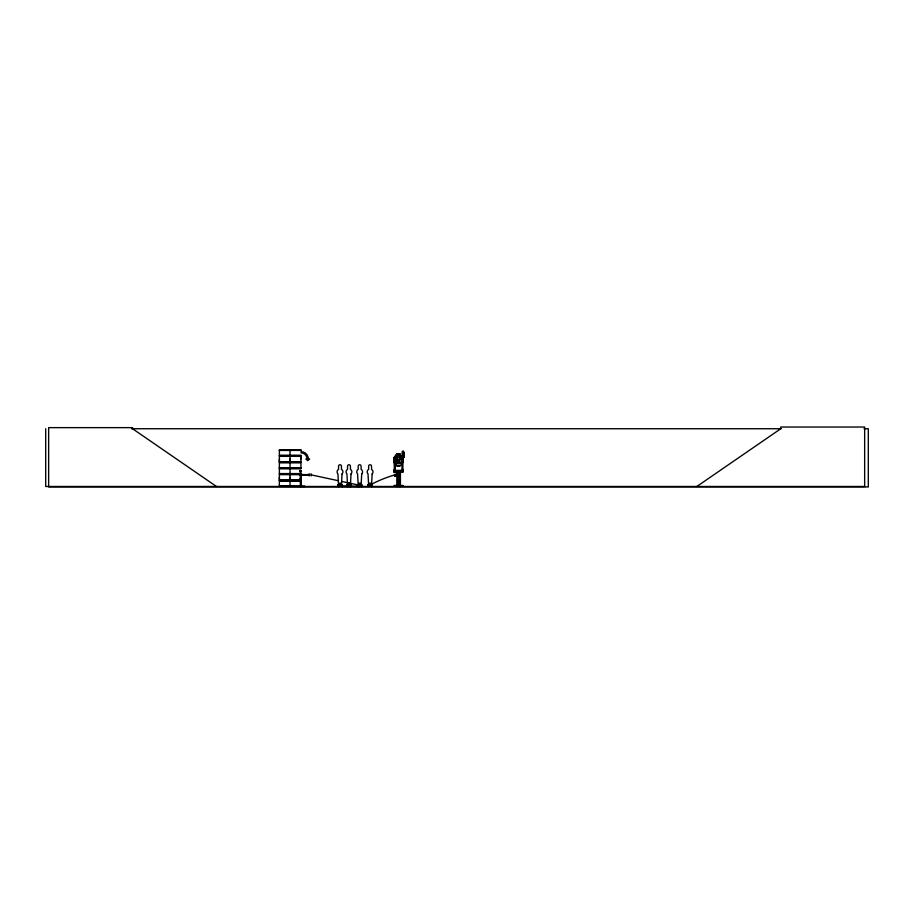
<?xml version="1.0" encoding="UTF-8"?>
<svg xmlns="http://www.w3.org/2000/svg" width="914" height="914" viewBox="0 0 914 914"><rect width="100%" height="100%" fill="white"/><g stroke="black" fill="none" stroke-linecap="round" stroke-linejoin="round"><path stroke-width="1.37" d="M300.946 480.01L279.376 480.01L279.387 477.337M279.376 461.684L279.376 456.337L300.946 456.337L300.935 461.684L279.376 461.684L279.387 459.011M290.058 477.337L290.058 480.01L290.046 474.652M290.058 459.011L290.058 461.684L290.046 456.337M300.935 459.011L300.935 456.337M394.939 459.262L394.208 459.331L396.984 455.949L399.944 455.949L402.857 459.251L402.857 462.61L399.944 465.934L396.984 465.889L394.163 462.553M402.766 462.587L402.766 459.285L402.023 459.251M402.983 455.96L402.48 451.116L402.377 453.801L403.371 453.744L403.531 452.236L403.851 453.607L404.274 457.343L403.291 457.4L402.983 455.96L403.977 455.903M403.028 453.173L403.017 454.201L403.999 454.155L404.022 453.116L403.028 453.173L403.291 457.4M402.377 453.801L402.537 452.281L402.925 454.258M394.437 472.264L395.773 472.07L394.437 472.264L394.402 471.201L395.739 471.236L395.773 472.298M394.402 471.201L395.739 471.236M349.057 483.403L349.148 484.054L348.622 483.655M359.453 483.883L359.956 483.563L359.305 483.655M279.353 467.934L300.957 468.208M300.946 481.084L279.376 481.084L279.296 486.408M290.024 486.465L290.058 481.084M369.999 483.483L370.33 483.997M397.316 456.543L397.921 454.429L398.881 454.429L399.544 456.532M340.248 483.929L339.825 483.929M397.978 456.463L397.042 460.747L398.927 462.027L399.909 459.285L398.927 456.463L397.978 456.497M395.568 457.606L396.973 453.961L394.128 457.606M279.273 486.339L305.013 486.385L279.387 486.099M402.857 459.296L399.944 455.983L396.984 455.983L395.602 459.285L395.591 461.776L397.521 463.741L399.429 463.741L401.315 461.776L401.326 459.285L399.898 456.029M396.173 475.509C396.345 471.658 392.06 476.788 395.991 475.714M396.984 455.949L394.071 459.308L394.071 462.621L396.984 465.934L399.944 465.934M341.093 486.465L341.368 486.271M341.95 486.465L342.499 486.454M347.08 486.477L347.926 486.477M351.204 486.271L349.971 486.442L351.159 486.099L351.159 484.58L350.816 485.791M351.479 486.454L346.84 486.271M357.511 486.271L357.465 484.58L357.808 485.791M358.642 486.454L357.465 486.099L362.07 486.454M370.17 484.888A63.135 26.198 -29.1 0 0 367.908 486.099L368.251 486.431M394.185 470.184L395.156 470.184M402.766 459.148L401.977 459.159L401.977 472.161L401.943 470.15L402.8 470.127M394.997 457.583L394.277 457.571L394.288 472.184L402.925 472.138L402.823 457.526L399.886 453.847L396.927 453.87L394.037 457.571L394.06 461.273M696.856 486.477L780.762 428.735L780.762 427.032L864.655 427.032L864.655 486.477L45.7 486.477L45.7 428.735M394.277 470.184L394.22 472.207M395.031 470.333L394.368 470.344M395.042 472.195L395.099 464.084M402.8 470.287L402.126 470.299M338.1 486.477L337.814 484.58L338.157 485.791M338.431 486.465L338.945 486.477M361.03 486.271L361.224 486.454M361.556 486.477L361.841 484.58L361.498 485.791M368.708 486.271L367.908 486.099L367.908 484.58L368.239 485.791M371.141 486.477L371.655 486.454M371.987 486.477L372.272 484.58L371.929 485.791M372.227 486.271L367.896 486.099M395.111 472.207L395.054 459.136L394.208 459.205M402.994 454.932L403.988 454.875M402.823 457.526L401.989 457.286M394.254 469.819L395.225 469.819M402.011 469.773L402.983 469.773L402.994 471.841L394.265 471.898M395.225 470.413L402.011 470.367M395.156 470.71L401.954 470.676M395.156 470.847L401.954 470.813M131.479 428.735L781.196 428.735M864.016 428.735L868.3 428.735L868.3 486.968L48.648 486.968L48.648 427.638L132.553 427.638L132.553 428.735L216.447 486.477M279.364 449.882L300.957 449.882M300.957 450.076L279.364 450.099L279.387 455.263L300.946 455.263M279.387 450.419L300.935 450.419M279.296 455.629L301.026 455.629M279.296 455.96L301.026 455.96M279.296 462.061L301.026 462.061M279.296 462.393L301.026 462.393M279.387 467.785L300.935 467.785L300.946 462.77L279.376 462.77L279.376 467.922L300.957 467.922M300.957 468.402L279.364 468.402L279.387 473.578L300.946 473.578M279.387 468.733L300.935 468.733M300.066 470.584L300.912 470.493L300.957 486.477M300.066 470.676L300.912 470.676M300.066 471.281L300.912 471.281M300.066 471.373L300.912 471.464M396.767 471.91L397.739 471.91L397.739 486.465M279.296 473.955L301.026 473.955M299.735 474.172L301.894 474.172L301.894 475.509L299.735 475.509M279.296 474.286L301.14 474.355L301.197 486.145M300.946 474.652L279.376 474.652L279.376 480.01M301.894 474.594L309.172 474.594M301.894 475.086L309.172 475.086M300.169 475.314L301.14 475.314M300.169 475.566L301.14 475.566M300.912 478.262L300.066 478.353L300.912 478.445M300.066 479.05L300.912 479.05M300.066 479.233L300.912 479.233M279.296 480.376L301.026 480.376M279.296 480.707L301.026 480.707M394.22 485.425L402.948 485.46M348.006 485.551L348.725 485.551M358.676 485.551L360.619 485.551M369.107 485.551L369.827 485.551M337.814 485.791L342.179 485.791M346.783 485.791L351.159 485.791M357.465 485.791L361.841 485.791M367.896 485.791L372.272 485.791M394.22 485.791L402.948 485.791M342.156 485.997L359.625 486.477M342.179 486.099L337.86 486.271M311.114 474.846L338.58 480.775M341.756 481.461L348.108 482.832M349.171 483.06L357.625 484.888M395.431 474.834C391.478 476.571 398.95 477.097 395.259 474.766A63.135 26.198 -29.1 0 0 372.466 483.723M347.137 486.431L346.794 484.58L347.126 485.791M402.731 457.56L399.841 453.95L401.28 457.571M403.999 454.155L403.462 451.07L403.371 453.744M404.022 453.116L404.274 457.343M400.412 486.477L400.412 471.921L399.441 471.921L399.441 486.477M400.229 471.921L400.229 486.477M399.624 471.921L399.624 486.477M397.647 471.91L397.556 486.465M396.859 471.91L396.95 486.465M370.753 485.791L370.753 483.243L369.416 483.243L369.416 485.791M360.322 485.791L360.322 483.243L358.985 483.243L358.985 485.791M349.639 485.791L349.639 483.243L348.314 483.243L348.314 485.791M342.156 486.477L342.179 484.58L341.836 485.791M340.671 485.791L340.671 483.243L339.334 483.243L339.334 485.791M311.114 473.749L311.114 475.931M309.172 473.749L309.172 475.931M300.306 471.464L300.352 486.477M290.046 450.099L290.058 455.263M290.058 462.77L290.046 467.922M290.046 468.425L290.058 473.578M301.026 451.63A7.335 7.335 0 0 1 308.372 458.965L309.583 458.965L307.698 460.667L305.824 458.965L307.035 458.965A6.124 6.124 0 0 0 300.912 452.841M342.053 473.932L341.459 485.163L338.546 485.163L337.94 473.932A2.913 2.913 0 0 1 338.546 469.35L338.546 466.209A1.451 1.451 0 0 1 339.997 464.758A1.451 1.451 0 0 1 341.459 466.209L341.459 469.35A2.913 2.913 0 0 1 342.053 473.932M351.033 473.932L350.428 485.163L347.526 485.163L346.92 473.932A2.913 2.913 0 0 1 347.526 469.35L347.526 466.209A1.451 1.451 0 0 1 348.977 464.758A1.451 1.451 0 0 1 350.428 466.209L350.428 469.35A2.913 2.913 0 0 1 351.033 473.932M361.716 473.932L361.11 485.163L358.197 485.163L357.591 473.932A2.913 2.913 0 0 1 358.197 469.35L358.197 466.209A1.451 1.451 0 0 1 359.648 464.758A1.451 1.451 0 0 1 361.11 466.209L361.11 469.35A2.913 2.913 0 0 1 361.716 473.932M372.147 473.932L371.541 485.163L368.628 485.163L368.022 473.932A2.913 2.913 0 0 1 368.628 469.35L368.628 466.209A1.451 1.451 0 0 1 370.09 464.758A1.451 1.451 0 0 1 371.541 466.209L371.541 469.35A2.913 2.913 0 0 1 372.147 473.932M396.31 458.234L397.841 460.736L396.242 463.318L398.333 461.204L400.435 463.318L398.847 460.725L400.366 458.234L398.378 460.233L396.31 458.234"/></g></svg>
